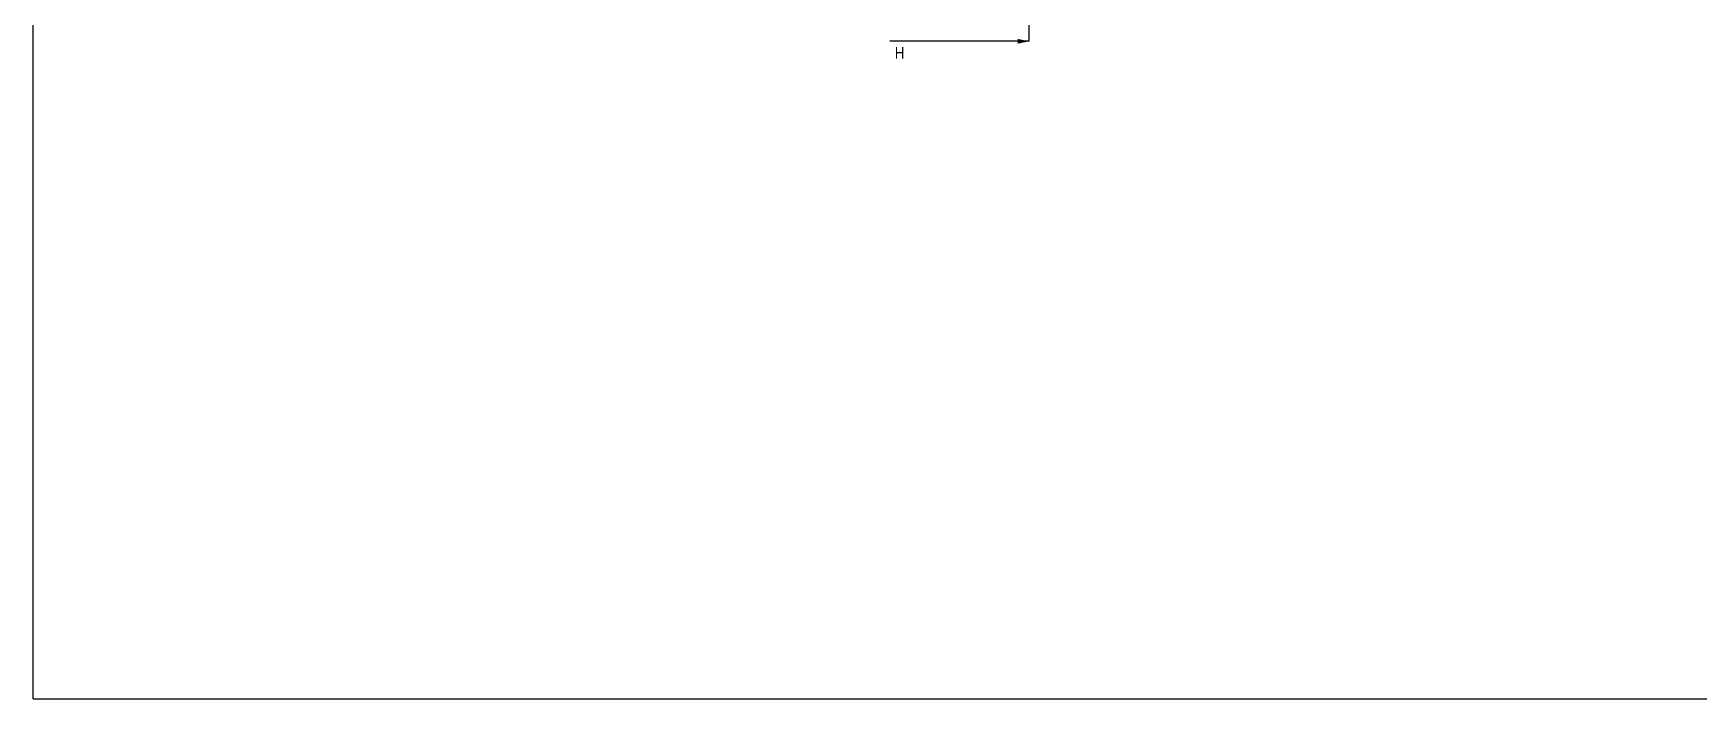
# Model space of a CAD drawing. Header units: millimetres. Extents: x 0 to 841, y 0 to 594.
# Drawn here: x 0 to 503, y 0 to 201 of the extents above; entities that cross this region are included whole.
import ezdxf

# ---------------------------------------------------------------- set-up
doc = ezdxf.new("R2010")
doc.units = ezdxf.units.MM
doc.header["$LTSCALE"] = 46.255
doc.linetypes.add('CENTER', pattern=[0.6, 0.375, -0.075, 0.075, -0.075])
doc.layers.get('0').update_dxf_attribs({"linetype": 'CONTINUOUS'})
doc.layers.add('DEFAULT_1', color=7, linetype='CENTER')
doc.styles.get("Standard").update_dxf_attribs({"font": 'txt', "width": 0.85})
doc.dimstyles.get("Standard").update_dxf_attribs({"dimtxt": 3.5, "dimasz": 3.5, "dimexe": 1.5, "dimexo": 1, "dimtad": 1, "dimtxsty": 'STANDARD', "dimblk": '_FILLED', "dimblk1": '_FILLED', "dimblk2": '_FILLED', "dimcen": 0.09, "dimadec": 0, "dimazin": 0, "dimtol": 1, "dimtp": 0.01, "dimtm": 0.01, "dimtfac": 1, "dimtofl": 0, "dimtmove": 0, "dimatfit": 3, "dimldrblk": '_FILLED', "dimfxl": 1, "dimtolj": 1, "dimarcsym": 0})

# ---------------------------------------------------------------- blocks, each defined once
blk = doc.blocks.new('_FILLED')
at = {"color": 0, "linetype": 'BYBLOCK'}
blk.add_solid([(0, 0), (-1, 0.21), (-1, -0.21)], dxfattribs=at)

msp = doc.modelspace()

# ---------------------------------------------------------------- linework, layer by layer
at = {"color": 7, "linetype": 'CONTINUOUS'}
for q in [(0, 594), (841, 0)]:
    msp.add_line((0, 0), q, dxfattribs=at)
at = {"layer": 'DEFAULT_1', "color": 7, "linetype": 'CENTER'}
msp.add_line((300.81, 198.43), (300.81, 208.43), dxfattribs=at)

# ---------------------------------------------------------------- texts
at = {"color": 7, "linetype": 'CONTINUOUS', "insert": (260.24, 196.68), "char_height": 3.5, "width": 2.975, "attachment_point": 1, "line_spacing_factor": 0.9}
msp.add_mtext('H', dxfattribs=at)

# ---------------------------------------------------------------- leaders
at = {"color": 7, "linetype": 'CONTINUOUS'}
msp.add_leader([(300.81, 198.43), (258.76, 198.43)], dimstyle='STANDARD', override={"dimtad": 0}, dxfattribs=at)

doc.saveas('drawing.dxf')
